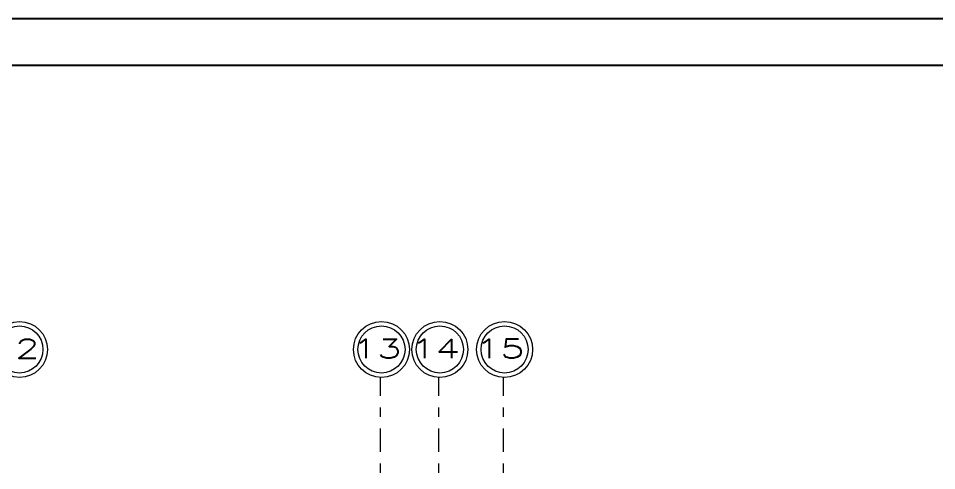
# Model space of a CAD drawing. Header units: metres. Extents: x -50 to 76, y -61 to 14.
# Drawn here: x 35.08 to 44.91, y -30.67 to -25.83 of the extents above; entities that cross this region are included whole.
import ezdxf

# ---------------------------------------------------------------- set-up
doc = ezdxf.new("R2010")
doc.units = ezdxf.units.M
doc.header["$MEASUREMENT"] = 0
doc.linetypes.add('CENTERX2', pattern=[4, 2.5, -0.5, 0.5, -0.5])
doc.linetypes.add('DASHDOT2', pattern=[0.5, 0.25, -0.125, 0, -0.125])
for name, color, linetype, lineweight in [('_TXT1', 7, 'Continuous', 0), ('achurados', 251, 'Continuous', 0), ('EJES', 251, 'CENTERX2', 0), ('F-PLANO 3', 81, 'Continuous', 20)]:
    doc.layers.add(name, color=color, linetype=linetype, lineweight=lineweight)
doc.styles.add('ROMANS', font='romans', dxfattribs={"width": 0.7})

# ---------------------------------------------------------------- blocks, each defined once
blk = doc.blocks.new('FORMATO')
for p, q in [((-116.3871, -6.2723), (-56.3871, -6.2723)), ((-115.8871, -6.7723), (-56.8871, -6.7723))]:
    blk.add_line(p, q)

msp = doc.modelspace()

# ---------------------------------------------------------------- linework, layer by layer
at = {"layer": 'achurados', "color": 251, "linetype": 'ByBlock'}
for centre in [(35.0954, -29.3769), (38.9704, -29.3769), (39.5954, -29.3769), (40.2879, -29.3769)]:
    msp.add_circle(centre, 0.3, dxfattribs=at)
at = {"layer": 'EJES', "linetype": 'DASHDOT2'}
for p, q in [((38.9588, -40.074), (38.9588, -29.6766)), ((38.9588, -40.074), (38.9588, -29.6766)), ((39.5838, -40.074), (39.5838, -29.6766)), ((40.2763, -40.074), (40.2763, -29.6766))]:
    msp.add_line(p, q, dxfattribs=at)
at = {"layer": 'F-PLANO 3', "color": 1, "linetype": 'ByBlock'}
for centre in [(35.0954, -29.3769), (38.9704, -29.3769), (39.5954, -29.3769), (40.2879, -29.3769)]:
    msp.add_circle(centre, 0.252, dxfattribs=at)

# ---------------------------------------------------------------- block references
msp.add_blockref('FORMATO', (132.3485, -19.558))

# ---------------------------------------------------------------- texts
at = {"layer": '_TXT1', "style": 'ROMANS', "width": 1.5}
for s, p in [('12', (34.7851, -29.4705)), ('13', (38.6601, -29.4705)), ('14', (39.2851, -29.4705)), ('15', (39.9776, -29.4705))]:
    msp.add_text(s, height=0.20423, dxfattribs=at).set_placement(p)

doc.saveas('drawing.dxf')
